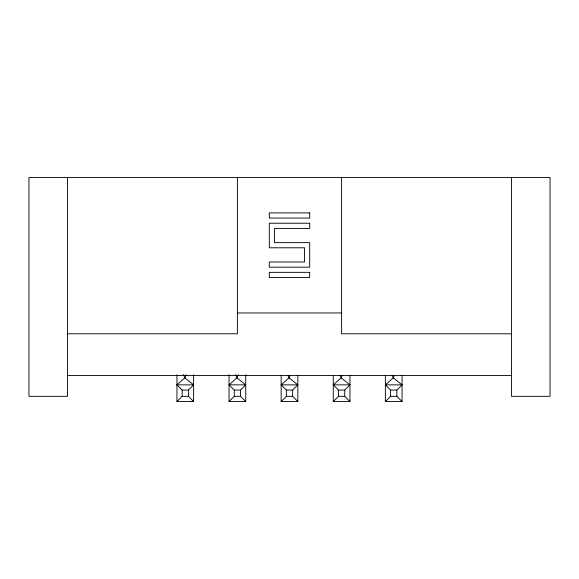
<?xml version="1.0" encoding="UTF-8"?>
<svg xmlns="http://www.w3.org/2000/svg" width="579" height="579" viewBox="0 0 579 579"><rect width="100%" height="100%" fill="white"/><g stroke="black" fill="none" stroke-linecap="round" stroke-linejoin="round"><path stroke-width="0.87" d="M186.286 374.693L184.817 377.87L176.942 384.861L182.153 390.072L188.407 390.072L193.618 384.861L184.817 377.87L183.449 374.555M238.396 374.693L236.927 377.87L229.052 384.861L234.263 390.072L234.263 396.326L229.052 401.536L245.728 401.536L245.728 374.801M290.137 375.489L289.037 377.87L281.162 384.861L286.373 390.072L286.373 396.326L281.162 401.536L297.838 401.536L297.838 375.691M342.247 375.489L341.147 377.87L333.272 384.861L338.483 390.072L338.483 396.326L333.272 401.536L349.948 401.536L349.948 375.691M394.357 375.489L393.257 377.87L385.382 384.861L390.593 390.072L396.847 390.072L402.058 384.861L393.257 377.87L392.229 375.38M193.618 374.801L193.618 401.536L176.942 401.536L182.153 396.326L182.153 390.072M245.728 401.536L240.517 396.326L240.517 390.072L245.728 384.861L236.927 377.87L235.559 374.555M286.373 390.072L292.627 390.072L297.838 384.861L289.037 377.87L288.009 375.38M338.483 390.072L344.737 390.072L349.948 384.861L341.147 377.87L340.119 375.38M402.058 375.691L402.058 401.536L385.382 401.536L390.593 396.326L390.593 390.072M237.39 312.95L341.61 312.95M67.511 333.793L237.39 333.793L237.39 177.463M511.489 333.793L341.61 333.793L341.61 177.463M67.511 375.481L511.489 375.481M176.942 384.861L193.618 384.861M229.052 384.861L245.728 384.861M281.162 384.861L297.838 384.861M333.272 384.861L349.948 384.861M385.382 384.861L402.058 384.861M234.263 390.072L240.517 390.072M182.153 396.326L188.407 396.326L193.618 401.536M234.263 396.326L240.517 396.326M286.373 396.326L292.627 396.326L297.838 401.536M338.483 396.326L344.737 396.326L349.948 401.536M390.593 396.326L396.847 396.326L402.058 401.536M511.489 177.463L511.489 396.326L550.05 396.326L550.05 177.463L28.95 177.463L28.95 396.326L67.511 396.326L67.511 177.463M396.847 390.072L396.847 396.326M385.382 375.691L385.382 401.536M344.737 390.072L344.737 396.326M333.272 375.691L333.272 401.536M292.627 390.072L292.627 396.326M281.162 375.691L281.162 401.536M229.052 374.801L229.052 401.536M188.407 390.072L188.407 396.326M176.942 374.801L176.942 401.536M309.693 212.898L269.307 212.898L269.307 218.066L309.693 218.066L309.693 212.898M309.693 223.233L269.307 223.233L269.307 247.79L304.525 247.79L304.525 262.005L269.307 262.005L269.307 267.18L309.693 267.18L309.693 242.623L274.475 242.623L274.475 228.408L309.693 228.408L309.693 223.233M309.693 272.347L269.307 272.347L269.307 277.515L309.693 277.515L309.693 272.347"/></g></svg>
